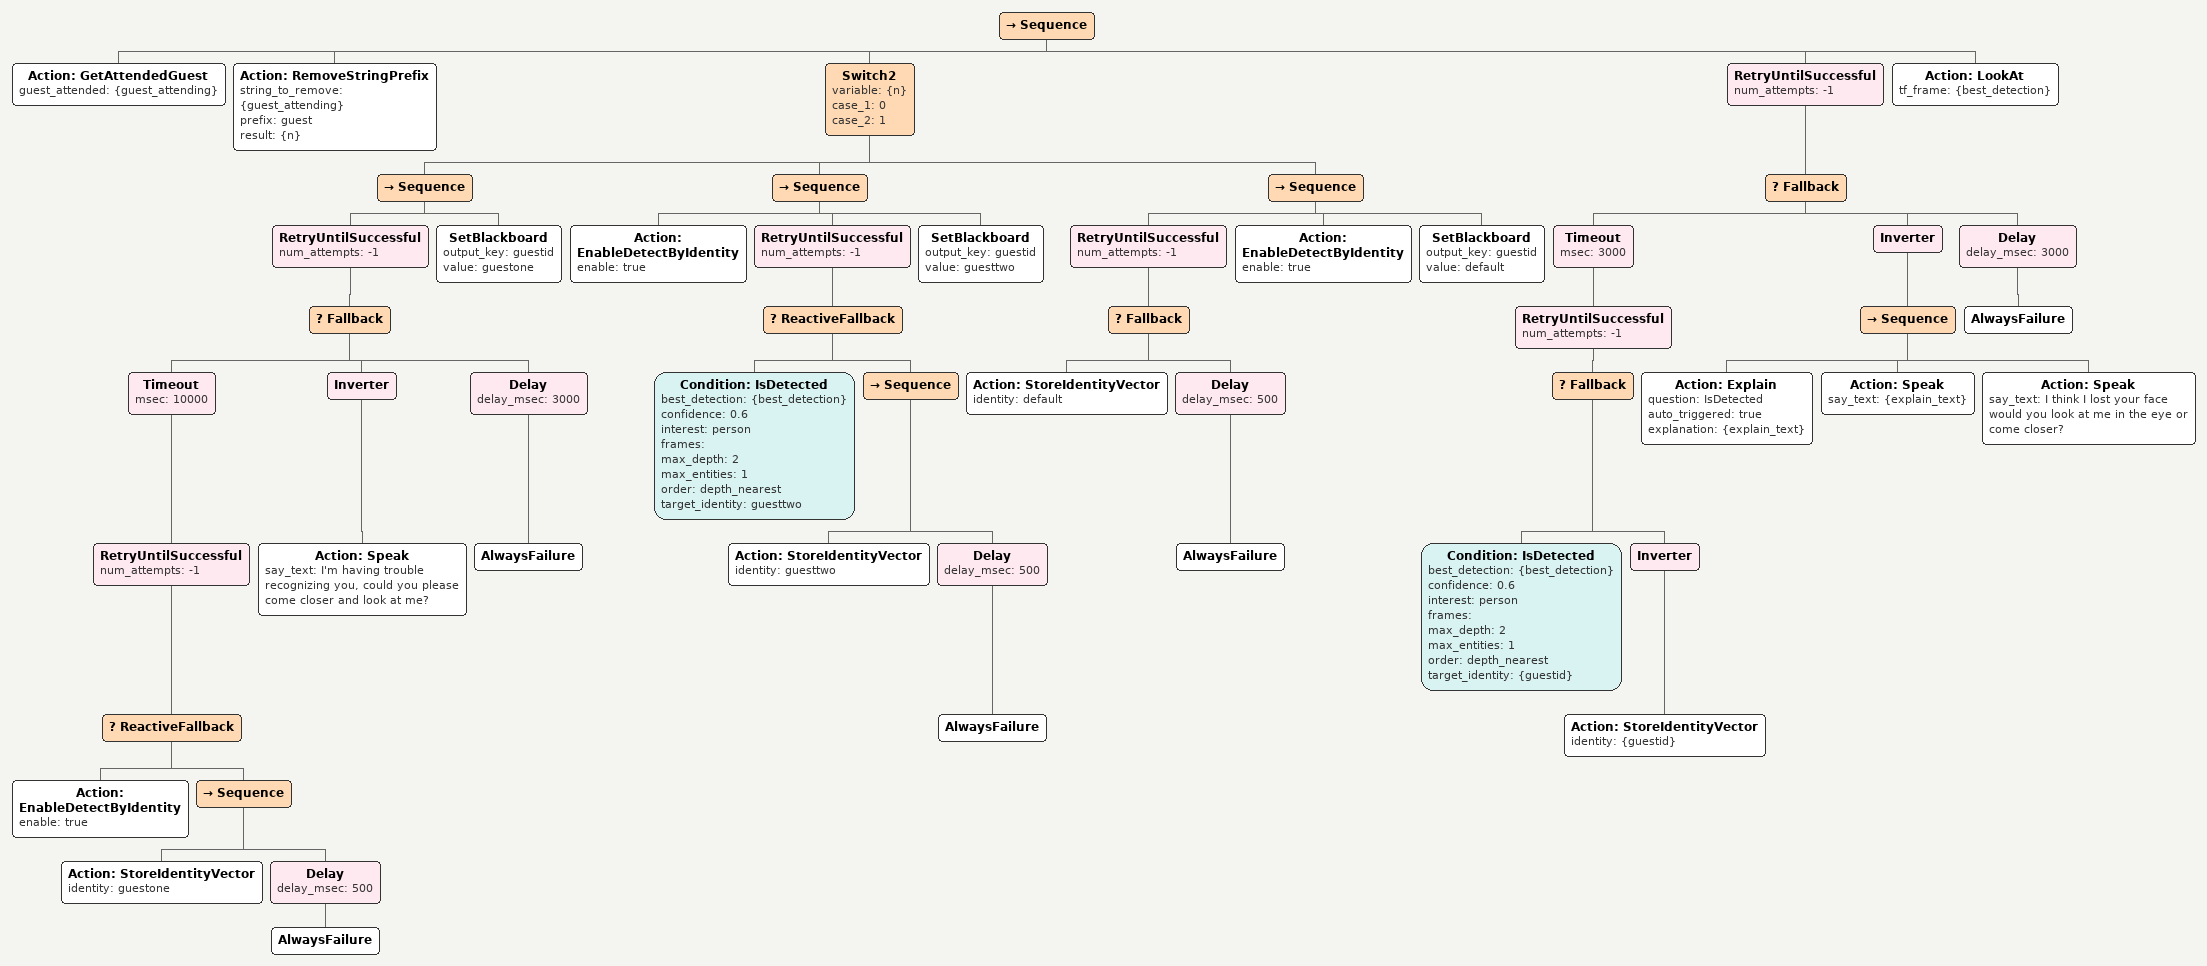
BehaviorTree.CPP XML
<Sequence>
    <Action ID="GetAttendedGuest" guest_attended="{guest_attending}"/>
    <Action ID="RemoveStringPrefix" string_to_remove="{guest_attending}" prefix="guest" result="{n}"/>
    <Switch2 variable="{n}" case_1="0" case_2="1">
        <Sequence>
            <RetryUntilSuccessful num_attempts="-1">
                <Fallback>
                    <Timeout msec="10000">
                        <RetryUntilSuccessful num_attempts="-1">
                            <ReactiveFallback>
                                <Action ID="EnableDetectByIdentity" enable="true"/>
                                <Sequence>
                                    <Action ID="StoreIdentityVector" identity="guestone"/>
                                    <Delay delay_msec="500">
                                        <AlwaysFailure/>
                                    </Delay>
                                </Sequence>
                            </ReactiveFallback>
                        </RetryUntilSuccessful>
                    </Timeout>
                    <Inverter>
                        <Action ID="Speak" say_text="I'm having trouble recognizing you, could you please come closer and look at me?"/>
                    </Inverter>
                    <Delay delay_msec="3000">
                        <AlwaysFailure/>
                    </Delay>
                </Fallback>
            </RetryUntilSuccessful>
            <SetBlackboard output_key="guestid" value="guestone"/>
        </Sequence>

        <Sequence>
            <Action ID="EnableDetectByIdentity" enable="true"/>
            <RetryUntilSuccessful num_attempts="-1">
                <ReactiveFallback>
                    <Condition ID="IsDetected" best_detection="{best_detection}" confidence="0.6" interest="person" frames="" max_depth="2" max_entities="1" order="depth_nearest" target_identity="guesttwo"/>
                    <Sequence>
                        <Action ID="StoreIdentityVector" identity="guesttwo"/>
                        <Delay delay_msec="500">
                            <AlwaysFailure/>
                        </Delay>
                    </Sequence>
                </ReactiveFallback>
            </RetryUntilSuccessful>
            <SetBlackboard output_key="guestid" value="guesttwo"/>
        </Sequence>

        <Sequence>
            <RetryUntilSuccessful num_attempts="-1">
                <Fallback>
                    <Action ID="StoreIdentityVector" identity="default"/>
                    <Delay delay_msec="500">
                        <AlwaysFailure/>
                    </Delay>
                </Fallback>
            </RetryUntilSuccessful>
            <Action ID="EnableDetectByIdentity" enable="true"/>
            <SetBlackboard output_key="guestid" value="default"/>
        </Sequence>
    </Switch2>
    <RetryUntilSuccessful num_attempts="-1">
        <Fallback>
            <Timeout msec="3000">
                <RetryUntilSuccessful num_attempts="-1">
                    <Fallback>
                        <Condition ID="IsDetected" best_detection="{best_detection}" confidence="0.6" interest="person" frames="" max_depth="2" max_entities="1" order="depth_nearest" target_identity="{guestid}"/>
                        <Inverter>
                            <Action ID="StoreIdentityVector" identity="{guestid}"/>
                        </Inverter>
                    </Fallback>
                </RetryUntilSuccessful>
            </Timeout>
            <Inverter>
                <Sequence>
                    <Action ID="Explain" question="IsDetected" auto_triggered="true" explanation="{explain_text}"/>
                    <Action ID="Speak" say_text="{explain_text}"/>
                    <Action ID="Speak" say_text="I think I lost your face would you look at me in the eye or come closer?"/>
                </Sequence>
            </Inverter>
            <Delay delay_msec="3000">
                <AlwaysFailure/>
            </Delay>
        </Fallback>
    </RetryUntilSuccessful>

    <Action ID="LookAt" tf_frame="{best_detection}"/>
</Sequence>
